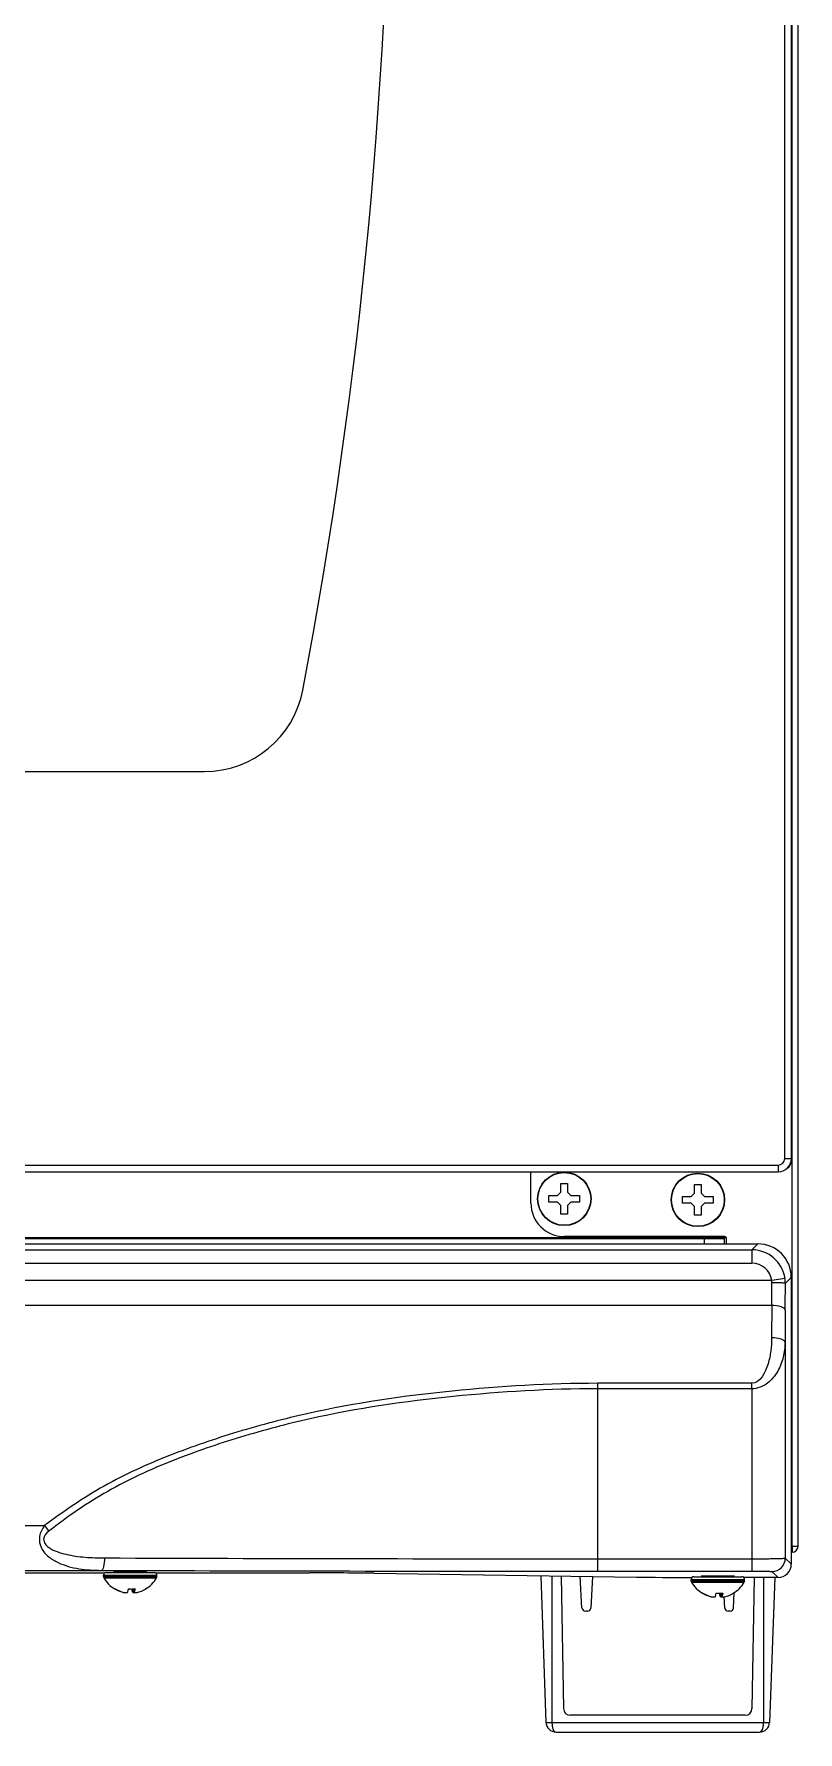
# Model space of a CAD drawing. Header units: millimetres. Extents: x 341 to 4391, y 324 to 2971.
# Drawn here: x 3188.7 to 3303.1, y 1400.6 to 1655.1 of the extents above; entities that cross this region are included whole.
import ezdxf

# ---------------------------------------------------------------- set-up
doc = ezdxf.new("R2010")
doc.units = ezdxf.units.MM
doc.header["$LTSCALE"] = 256.666667
doc.layers.get('0').update_dxf_attribs({"linetype": 'CONTINUOUS'})
for name, color, linetype in [('02___PRT_ALL_AXES', 7, 'CONTINUOUS'), ('ASSI', 7, 'CONTINUOUS'), ('GEOM', 7, 'CONTINUOUS')]:
    doc.layers.add(name, color=color, linetype=linetype)

msp = doc.modelspace()

# ---------------------------------------------------------------- linework, layer by layer
at = {"color": 7, "linetype": 'Continuous'}
for p, q in [((3303.06, 1428.46), (3303.06, 1908.66)), ((3302.06, 1486.56), (3302.06, 1906.56)), ((2791.94, 1544.56), (3214.17, 1544.56)), ((2706.06, 1484.56), (3300.06, 1484.56)), ((3263.06, 1479.86), (3263.06, 1484.56)), ((3267.06, 1481.01), (3267.56, 1481.51)), ((3267.56, 1482.81), (3268.56, 1482.81)), ((3267.56, 1481.51), (3267.56, 1482.81)), ((3268.56, 1482.81), (3268.56, 1481.51)), ((3268.56, 1481.51), (3269.06, 1481.01)), ((3287.06, 1480.86), (3287.56, 1481.36)), ((3287.56, 1481.36), (3287.56, 1482.66)), ((3287.56, 1482.66), (3288.56, 1482.66)), ((3288.56, 1482.66), (3288.56, 1481.36)), ((3288.56, 1481.36), (3289.06, 1480.86)), ((3265.76, 1481.01), (3267.06, 1481.01)), ((3265.76, 1480.01), (3265.76, 1481.01)), ((3267.06, 1480.01), (3265.76, 1480.01)), ((3267.56, 1479.51), (3267.06, 1480.01)), ((3267.56, 1478.21), (3267.56, 1479.51)), ((3269.06, 1480.01), (3268.56, 1479.51)), ((3268.56, 1479.51), (3268.56, 1478.21)), ((3269.06, 1481.01), (3270.36, 1481.01)), ((3270.36, 1480.01), (3269.06, 1480.01)), ((3270.36, 1481.01), (3270.36, 1480.01)), ((3285.76, 1479.86), (3285.76, 1480.86)), ((3285.76, 1480.86), (3287.06, 1480.86)), ((3287.06, 1479.86), (3285.76, 1479.86)), ((3287.56, 1479.36), (3287.06, 1479.86)), ((3287.56, 1478.06), (3287.56, 1479.36)), ((3289.06, 1479.86), (3288.56, 1479.36)), ((3288.56, 1479.36), (3288.56, 1478.06)), ((3289.06, 1480.86), (3290.36, 1480.86)), ((3290.36, 1479.86), (3289.06, 1479.86)), ((3290.36, 1480.86), (3290.36, 1479.86)), ((3268.56, 1478.21), (3267.56, 1478.21)), ((3288.56, 1478.06), (3287.56, 1478.06)), ((2709.05, 1473.76), (3297.06, 1473.76)), ((2714.06, 1474.56), (3292.06, 1474.56)), ((3292.06, 1474.86), (3268.06, 1474.86)), ((3292.06, 1474.86), (3292.06, 1474.56)), ((3292.06, 1473.76), (3292.06, 1474.56)), ((3292.36, 1473.76), (3292.36, 1474.56)), ((3302.06, 1425.76), (3302.06, 1468.76)), ((3302.16, 1428.36), (3302.16, 1427.56)), ((3006.85, 1424.46), (3199.26, 1424.46)), ((3206.85, 1424.46), (3229.93, 1424.46)), ((3239.57, 1424.4), (3278.87, 1423.83)), ((3264.55, 1424.04), (3265.31, 1402.06)), ((3267.61, 1423.99), (3267.95, 1404.11)), ((3270.71, 1419.19), (3270.46, 1423.95)), ((3272.27, 1423.92), (3272.02, 1419.19)), ((3300.06, 1423.76), (3294.93, 1423.76)), ((3296.5, 1423.76), (3296.16, 1404.11)), ((3299.56, 1423.76), (3298.8, 1402.06)), ((3202.01, 1421.53), (3202.01, 1421.55)), ((3203.45, 1421.53), (3203.45, 1422.05)), ((3203.65, 1421.53), (3203.65, 1422.06)), ((3290.01, 1420.88), (3290.01, 1420.91)), ((3291.45, 1420.88), (3291.45, 1421.4)), ((3291.66, 1420.88), (3291.66, 1421.42)), ((3292.09, 1419.19), (3292, 1420.87)), ((3293.4, 1419.19), (3293.52, 1421.51)), ((3271.52, 1418.72), (3271.22, 1418.72)), ((3292.9, 1418.72), (3292.59, 1418.72)), ((3295.15, 1403.12), (3268.96, 1403.12)), ((3266.82, 1400.61), (3297.29, 1400.61))]:
    msp.add_line(p, q, dxfattribs=at)
at = {"color": 9, "linetype": 'Continuous'}
for p, q in [((3301.06, 1486.56), (3301.06, 1906.56)), ((3302.16, 1428.46), (3302.16, 1908.56)), ((3301.06, 1486.56), (3302.06, 1486.56)), ((2706.06, 1485.56), (3300.06, 1485.56)), ((3300.06, 1485.56), (3300.06, 1484.56)), ((3292.06, 1474.66), (2714.06, 1474.66)), ((3289.06, 1473.76), (3289.06, 1474.56)), ((3297.06, 1473.76), (3296.16, 1472.87)), ((3296.16, 1472.87), (3296.16, 1470.87)), ((3301.11, 1468.57), (3299.13, 1468.29)), ((3302.06, 1468.76), (3301.16, 1467.87)), ((3299.14, 1464.53), (3299.11, 1459.69)), ((3301.14, 1463.84), (3301.11, 1459)), ((3301.11, 1459), (3301.15, 1426.67)), ((3296.12, 1452.87), (3273.06, 1452.87)), ((3273.06, 1424.72), (3273.06, 1452.87)), ((3296.12, 1452.05), (3273.06, 1452.05)), ((3296.12, 1452.05), (3296.12, 1452.87)), ((3296.12, 1452.05), (3296.15, 1426.58)), ((3273.06, 1426.58), (3296.15, 1426.58)), ((3296.15, 1426.58), (3296.15, 1424.72)), ((3301.15, 1426.67), (3302.06, 1425.76)), ((2807.37, 1424.84), (3198.74, 1424.84)), ((3266.21, 1424.01), (3266.21, 1402.06)), ((3273.06, 1424.72), (3296.15, 1424.72)), ((3297.9, 1423.76), (3297.9, 1402.06)), ((3299.15, 1424.67), (3300.06, 1423.76)), ((3265.31, 1402.06), (3298.8, 1402.06))]:
    msp.add_line(p, q, dxfattribs=at)
at = {"color": 3, "linetype": 'Continuous'}
msp.add_line((3302.16, 1428.46), (3303.06, 1428.46), dxfattribs=at)
at = {"color": 7, "linetype": 'Continuous'}
for centre, radius, start, end in [((2492.06, 1696.56), 750, 349.25755, 10.74245), ((3214.17, 1559.56), 15, 270, 349.2576), ((3300.06, 1486.56), 2, 270, 360), ((3268.06, 1479.86), 5, 180, 270), ((3292.06, 1474.56), 0.3, 0, 90), ((3302.16, 1428.46), 0.1, 270, 360), ((3200.77, 1422.08), 0.0384, 270.01, 276.9663), ((3202.23, 1423.09), 1.58, 261.8564, 272.4593), ((3202.39, 1423.89), 2.38, 263.3463, 267.9663), ((3202.38, 1423.88), 2.37, 268.0072, 276.6591), ((3196.05, 1423.18), 6.83, 350.4309, 350.6889), ((3203.29, 1425.8), 3.75, 262.3629, 266.4434), ((3202.82, 1425.78), 3.74, 269.4694, 273.5542), ((3203.29, 1425.78), 3.74, 266.4458, 270.6088), ((3203.29, 1425.79), 3.74, 270.6133, 275.6332), ((3203.73, 1423.89), 2.38, 263.349, 267.128), ((3203.73, 1423.86), 2.35, 267.1361, 269.0475), ((3203.29, 1425.8), 3.75, 275.6322, 277.6365), ((3203.88, 1423.1), 1.59, 261.8636, 267.4741), ((3203.73, 1423.85), 2.34, 269.0494, 272.0216), ((3203.88, 1423.09), 1.58, 267.5407, 278.1436), ((3202.91, 1426.1), 4.73, 300.8918, 301.6642), ((3205.34, 1422.08), 0.0384, 263.0337, 269.99), ((3288.77, 1421.44), 0.0415, 270.0025, 274.3432), ((3290.23, 1422.43), 1.57, 261.8148, 272.5839), ((3290.39, 1423.26), 2.4, 263.3692, 267.8929), ((3290.39, 1423.25), 2.38, 267.9333, 276.6363), ((3284.31, 1422.54), 6.58, 350.0391, 350.3072), ((3291.3, 1425.15), 3.75, 262.3597, 266.2918), ((3290.81, 1425.13), 3.73, 269.7694, 273.7063), ((3291.3, 1425.13), 3.73, 266.2938, 270.3121), ((3291.3, 1425.14), 3.74, 270.3168, 275.5507), ((3291.72, 1423.25), 2.39, 263.3658, 269.0346), ((3291.3, 1425.15), 3.75, 275.5499, 277.6398), ((3291.88, 1422.44), 1.58, 261.8221, 267.3489), ((3291.72, 1423.22), 2.36, 269.0528, 272.0955), ((3291.88, 1422.43), 1.57, 267.4161, 278.1852), ((3290.91, 1425.45), 4.72, 300.8941, 301.6753), ((3293.34, 1421.44), 0.0415, 265.6568, 269.9975), ((3271.22, 1419.22), 0.503, 183, 270), ((3271.52, 1419.22), 0.503, 270, 357), ((3292.59, 1419.22), 0.503, 183, 270), ((3292.9, 1419.22), 0.503, 270, 357), ((3268.96, 1404.13), 1.01, 181, 270), ((3295.15, 1404.13), 1.01, 270, 359), ((3266.82, 1402.12), 1.51, 182, 270), ((3297.29, 1402.12), 1.51, 270, 358)]:
    msp.add_arc(centre, radius, start, end, dxfattribs=at)
at = {"color": 9, "linetype": 'Continuous'}
for centre, radius, start, end in [((3300.06, 1486.56), 1, 270, 360), ((3296.16, 1467.87), 5, 8.1024, 89.9938), ((3296.16, 1467.87), 3, 8.0952, 90.0029), ((3296.16, 1467.87), 4.99, 359.991, 8.0978), ((3297.01, 1467.93), 2.15, 359.9755, 9.5451), ((2790.73, 1468.26), 508.43, 359.5799, 359.9636), ((2590.99, 1468.25), 710.17, 359.64453, 359.96915), ((3183.4, 1425.68), 9.02, 34.0414, 40.6224), ((3263.92, 18781.27), 17354.69, 269.786414, 270.030172), ((3299.15, 1426.67), 2, 270.0275, 359.9725), ((3264.07, 19138.48), 17713.76, 269.788701, 270.029064)]:
    msp.add_arc(centre, radius, start, end, dxfattribs=at)
at = {"color": 3, "linetype": 'Continuous'}
msp.add_arc((3302.16, 1428.46), 0.9, 270, 360, dxfattribs=at)
at = {"color": 7, "linetype": 'Continuous'}
for centre, major_axis, ratio, start_param, end_param in [((3297.05, 1468.76), (3.54, 3.54), 0.999695, -0.785246, 0.785246), ((3300.06, 1425.76), (1.41, -1.41), 0.999695, -0.785246, 0.785246), ((3229.93, 1424.2), (15, 0), 0.017455, 0.872665, 1.570796), ((3288.52, 1424.03), (15, 0), 0.017455, 4.014257, 4.623192)]:
    msp.add_ellipse(centre, major_axis=major_axis, ratio=ratio, start_param=start_param, end_param=end_param, dxfattribs=at)
at = {"color": 9, "linetype": 'Continuous'}
for points, knots in [([(3301.16, 1467.87), (3301.15, 1467.88), (3301.08, 1467.88), (3300.98, 1467.9), (3300.79, 1467.9), (3300.43, 1467.92), (3299.88, 1467.93), (3299.41, 1467.93), (3299.16, 1467.93)], [0, 0, 0, 0, 0.023008, 0.082124, 0.175583, 0.299987, 0.621812, 1, 1, 1, 1]), ([(3301.14, 1463.84), (3301.13, 1464.1), (3300.26, 1464.48), (3299.62, 1464.52), (3299.14, 1464.53)], [0, 0, 0, 0, 0.350861, 1, 1, 1, 1]), ([(3299.11, 1459.69), (3299.11, 1459.03), (3299.01, 1457.69), (3298.55, 1455.3), (3297.39, 1452.87), (3296.12, 1452.87)], [0, 0, 0, 0, 0.254035, 0.50856, 1, 1, 1, 1]), ([(3301.11, 1459), (3301.1, 1458.26), (3300.92, 1456.76), (3300.11, 1454.61), (3298.6, 1452.7), (3296.96, 1452.05), (3296.12, 1452.05)], [0, 0, 0, 0, 0.23746, 0.478877, 0.730562, 1, 1, 1, 1]), ([(3301.11, 1459), (3301.1, 1459.26), (3300.23, 1459.63), (3299.59, 1459.68), (3299.11, 1459.69)], [0, 0, 0, 0, 0.350861, 1, 1, 1, 1]), ([(3273.06, 1452.87), (3265.78, 1452.87), (3251.23, 1452.01), (3233.2, 1449.41), (3219.16, 1445.71), (3208.9, 1442.21), (3199.04, 1437.76), (3193.09, 1433.7), (3190.25, 1431.55)], [0, 0, 0, 0, 0.2514, 0.502422, 0.627642, 0.752523, 0.876767, 1, 1, 1, 1]), ([(3273.06, 1452.05), (3265.83, 1452.05), (3251.38, 1451.19), (3233.47, 1448.61), (3219.53, 1444.92), (3209.34, 1441.43), (3199.55, 1436.97), (3193.68, 1432.88), (3190.87, 1430.72)], [0, 0, 0, 0, 0.25138, 0.502385, 0.6276, 0.752478, 0.876731, 1, 1, 1, 1]), ([(3190.25, 1431.55), (3189.87, 1431.08), (3189.29, 1429.96), (3189.61, 1428.11), (3190.79, 1426.81), (3192.7, 1425.68), (3195.42, 1424.98), (3197.63, 1424.84), (3198.74, 1424.84)], [0, 0, 0, 0, 0.132241, 0.263724, 0.388583, 0.510085, 0.752357, 1, 1, 1, 1]), ([(3190.87, 1430.72), (3190.49, 1430.43), (3189.91, 1429.76), (3190.27, 1428.77), (3190.99, 1428.12), (3192.09, 1427.61), (3193.47, 1427.22), (3194.88, 1426.96), (3196.8, 1426.75), (3198.25, 1426.7), (3199.22, 1426.7)], [0, 0, 0, 0, 0.125244, 0.188582, 0.251041, 0.374736, 0.498697, 0.623157, 0.748194, 1, 1, 1, 1]), ([(3199.22, 1426.7), (3199.21, 1426.26), (3199.15, 1425.66), (3198.98, 1425.05), (3198.82, 1424.84), (3198.74, 1424.84)], [0, 0, 0, 0, 0.668046, 0.884345, 1, 1, 1, 1]), ([(3296.15, 1426.58), (3296.78, 1426.58), (3297.7, 1426.58), (3298.87, 1426.59), (3299.62, 1426.6), (3300.23, 1426.62), (3300.7, 1426.62), (3300.97, 1426.66), (3301.13, 1426.64), (3301.15, 1426.67)], [0, 0, 0, 0, 0.378764, 0.550211, 0.70096, 0.825337, 0.918712, 0.977622, 1, 1, 1, 1]), ([(3296.15, 1424.72), (3296.53, 1424.72), (3297.23, 1424.72), (3298.06, 1424.71), (3298.6, 1424.69), (3298.88, 1424.7), (3299.04, 1424.67), (3299.14, 1424.68), (3299.15, 1424.67)], [0, 0, 0, 0, 0.379142, 0.701368, 0.825626, 0.918856, 0.977659, 1, 1, 1, 1]), ([(3266.21, 1402.06), (3266.21, 1401.87), (3266.23, 1401.51), (3266.34, 1401.04), (3266.53, 1400.71), (3266.73, 1400.61), (3266.82, 1400.61)], [0, 0, 0, 0, 0.343638, 0.632384, 0.843751, 1, 1, 1, 1]), ([(3297.29, 1400.61), (3297.38, 1400.61), (3297.59, 1400.71), (3297.77, 1401.04), (3297.88, 1401.51), (3297.9, 1401.87), (3297.9, 1402.06)], [0, 0, 0, 0, 0.156249, 0.367616, 0.656362, 1, 1, 1, 1])]:
    msp.add_open_spline(points, degree=3, knots=knots, dxfattribs=at)
at = {"color": 7, "linetype": 'Continuous'}
for points in [[(3200.74, 1422.05), (3200.75, 1422.05), (3200.76, 1422.04), (3200.77, 1422.04)], [(3202.01, 1421.53), (3201.58, 1421.64), (3201.16, 1421.81), (3200.77, 1422.04)], [(3200.82, 1422.08), (3201.22, 1421.83), (3201.66, 1421.64), (3202.11, 1421.53)], [(3204.1, 1421.53), (3204.53, 1421.64), (3204.96, 1421.81), (3205.34, 1422.04)], [(3205.37, 1422.05), (3205.36, 1422.05), (3205.35, 1422.04), (3205.34, 1422.04)], [(3205.39, 1422.08), (3205.39, 1422.07), (3205.38, 1422.06), (3205.37, 1422.05)], [(3288.74, 1421.41), (3288.75, 1421.4), (3288.76, 1421.4), (3288.77, 1421.4)], [(3290.01, 1420.88), (3289.58, 1420.99), (3289.15, 1421.17), (3288.77, 1421.4)], [(3288.82, 1421.43), (3289.22, 1421.18), (3289.66, 1421), (3290.11, 1420.88)], [(3292.1, 1420.88), (3292.54, 1420.99), (3292.96, 1421.17), (3293.34, 1421.4)], [(3293.37, 1421.41), (3293.36, 1421.4), (3293.35, 1421.4), (3293.34, 1421.4)], [(3293.4, 1421.43), (3293.39, 1421.42), (3293.38, 1421.41), (3293.37, 1421.41)]]:
    msp.add_open_spline(points, degree=3, dxfattribs=at)
for points, knots in [([(3200.77, 1422.04), (3200.78, 1422.05), (3200.8, 1422.06), (3200.81, 1422.07), (3200.82, 1422.08)], [0, 0, 0, 0, 0.692469, 1, 1, 1, 1]), ([(3202.66, 1421.53), (3202.67, 1421.56), (3202.73, 1421.73), (3202.76, 1421.9), (3202.78, 1422.05)], [0, 0, 0, 0, 0.18915, 1, 1, 1, 1]), ([(3203.45, 1421.53), (3203.44, 1421.56), (3203.38, 1421.73), (3203.35, 1421.9), (3203.33, 1422.05)], [0, 0, 0, 0, 0.18915, 1, 1, 1, 1]), ([(3203.78, 1422.08), (3203.77, 1422.02), (3203.74, 1421.83), (3203.7, 1421.65), (3203.65, 1421.53)], [0, 0, 0, 0, 0.311773, 1, 1, 1, 1]), ([(3288.77, 1421.4), (3288.79, 1421.4), (3288.8, 1421.41), (3288.82, 1421.43), (3288.82, 1421.43)], [0, 0, 0, 0, 0.693628, 1, 1, 1, 1]), ([(3290.66, 1420.88), (3290.68, 1420.91), (3290.73, 1421.08), (3290.77, 1421.26), (3290.79, 1421.4)], [0, 0, 0, 0, 0.189532, 1, 1, 1, 1]), ([(3291.45, 1420.88), (3291.44, 1420.91), (3291.38, 1421.08), (3291.34, 1421.26), (3291.32, 1421.4)], [0, 0, 0, 0, 0.189532, 1, 1, 1, 1]), ([(3291.79, 1421.43), (3291.78, 1421.37), (3291.75, 1421.19), (3291.71, 1421), (3291.66, 1420.88)], [0, 0, 0, 0, 0.311458, 1, 1, 1, 1])]:
    msp.add_open_spline(points, degree=3, knots=knots, dxfattribs=at)
at = {"layer": '02___PRT_ALL_AXES', "color": 7, "linetype": 'Continuous'}
for centre in [(3203.06, 1424.58), (3291.06, 1423.94)]:
    msp.add_ellipse(centre, major_axis=(2.5, 0), ratio=0.017455, start_param=5.65629, end_param=10.051673, dxfattribs=at)
at = {"layer": 'ASSI', "color": 9, "linetype": 'Continuous'}
for p, q in [((3199.06, 1424.12), (3207.06, 1424.12)), ((3199.06, 1423.92), (3207.06, 1423.92)), ((3199.11, 1423.72), (3207, 1423.72)), ((3287.06, 1423.48), (3295.06, 1423.48)), ((3287.06, 1423.28), (3295.06, 1423.28)), ((3287.11, 1423.07), (3295, 1423.07))]:
    msp.add_line(p, q, dxfattribs=at)
at = {"layer": 'ASSI', "color": 7, "linetype": 'Continuous'}
for p, q in [((3199.06, 1423.92), (3199.06, 1424.12)), ((3199.46, 1424.52), (3206.65, 1424.52)), ((3207.06, 1423.92), (3207.06, 1424.12)), ((3287.06, 1423.28), (3287.06, 1423.48)), ((3287.46, 1423.88), (3294.65, 1423.88)), ((3295.06, 1423.28), (3295.06, 1423.48))]:
    msp.add_line(p, q, dxfattribs=at)
for centre in [(3268.06, 1480.51), (3288.06, 1480.36)]:
    msp.add_circle(centre, 4, dxfattribs=at)
at = {"layer": 'ASSI', "color": 9, "linetype": 'Continuous'}
for centre in [(3268.06, 1480.51), (3288.06, 1480.36)]:
    msp.add_circle(centre, 3.95, dxfattribs=at)
at = {"layer": 'ASSI', "color": 7, "linetype": 'Continuous'}
for centre, radius, start, end in [((3199.46, 1424.12), 0.4, 90, 180), ((3199.46, 1423.92), 0.4, 180, 210.3012), ((3203.25, 1426.14), 4.8, 210.3012, 238.4394), ((3202.86, 1426.14), 4.8, 301.5606, 329.6988), ((3206.66, 1424.12), 0.4, 0, 90), ((3206.66, 1423.92), 0.4, 329.6988, 360), ((3287.46, 1423.48), 0.4, 90, 180), ((3287.46, 1423.28), 0.4, 180, 210.3012), ((3291.25, 1425.5), 4.8, 210.3012, 238.4278), ((3290.86, 1425.5), 4.8, 301.5722, 329.6988), ((3294.66, 1423.48), 0.4, 0, 90), ((3294.66, 1423.28), 0.4, 329.6988, 360)]:
    msp.add_arc(centre, radius, start, end, dxfattribs=at)
at = {"layer": 'GEOM', "color": 7, "linetype": 'Continuous'}
for p, q in [((3302.03, 1486.05), (3302.03, 1486.28)), ((3302.16, 1428.36), (3302.06, 1428.36))]:
    msp.add_line(p, q, dxfattribs=at)
at = {"layer": 'GEOM', "color": 9, "linetype": 'Continuous'}
for p, q in [((2935.31, 1472.87), (3296.16, 1472.87)), ((2709.95, 1470.87), (3296.16, 1470.87)), ((3299.13, 1468.29), (2939.77, 1468.29)), ((3299.14, 1464.53), (2947.55, 1464.53)), ((2947.91, 1431.55), (3190.25, 1431.55))]:
    msp.add_line(p, q, dxfattribs=at)
at = {"layer": 'GEOM', "color": 3, "linetype": 'Continuous'}
for p, q in [((3302.16, 1428.46), (3302.06, 1428.46)), ((3302.16, 1427.56), (3302.06, 1427.56))]:
    msp.add_line(p, q, dxfattribs=at)
at = {"layer": 'GEOM', "color": 7, "linetype": 'Continuous'}
for centre, radius, start, end in [((3301.03, 1486.06), 1, 298.1674, 359), ((3200.86, 1425.12), 0.6, 270, 300.2579), ((3205.26, 1425.12), 0.6, 239.7421, 270), ((3288.86, 1424.48), 0.6, 270, 300.2579), ((3293.26, 1424.48), 0.6, 239.7421, 270)]:
    msp.add_arc(centre, radius, start, end, dxfattribs=at)
at = {"layer": 'GEOM', "color": 9, "linetype": 'Continuous'}
msp.add_open_spline([(3301.99, 1486.04), (3302, 1486.04), (3302.01, 1486.05), (3302.03, 1486.04), (3302.03, 1486.05)], degree=3, knots=[0, 0, 0, 0, 0.746542, 1, 1, 1, 1], dxfattribs=at)

doc.saveas('drawing.dxf')
